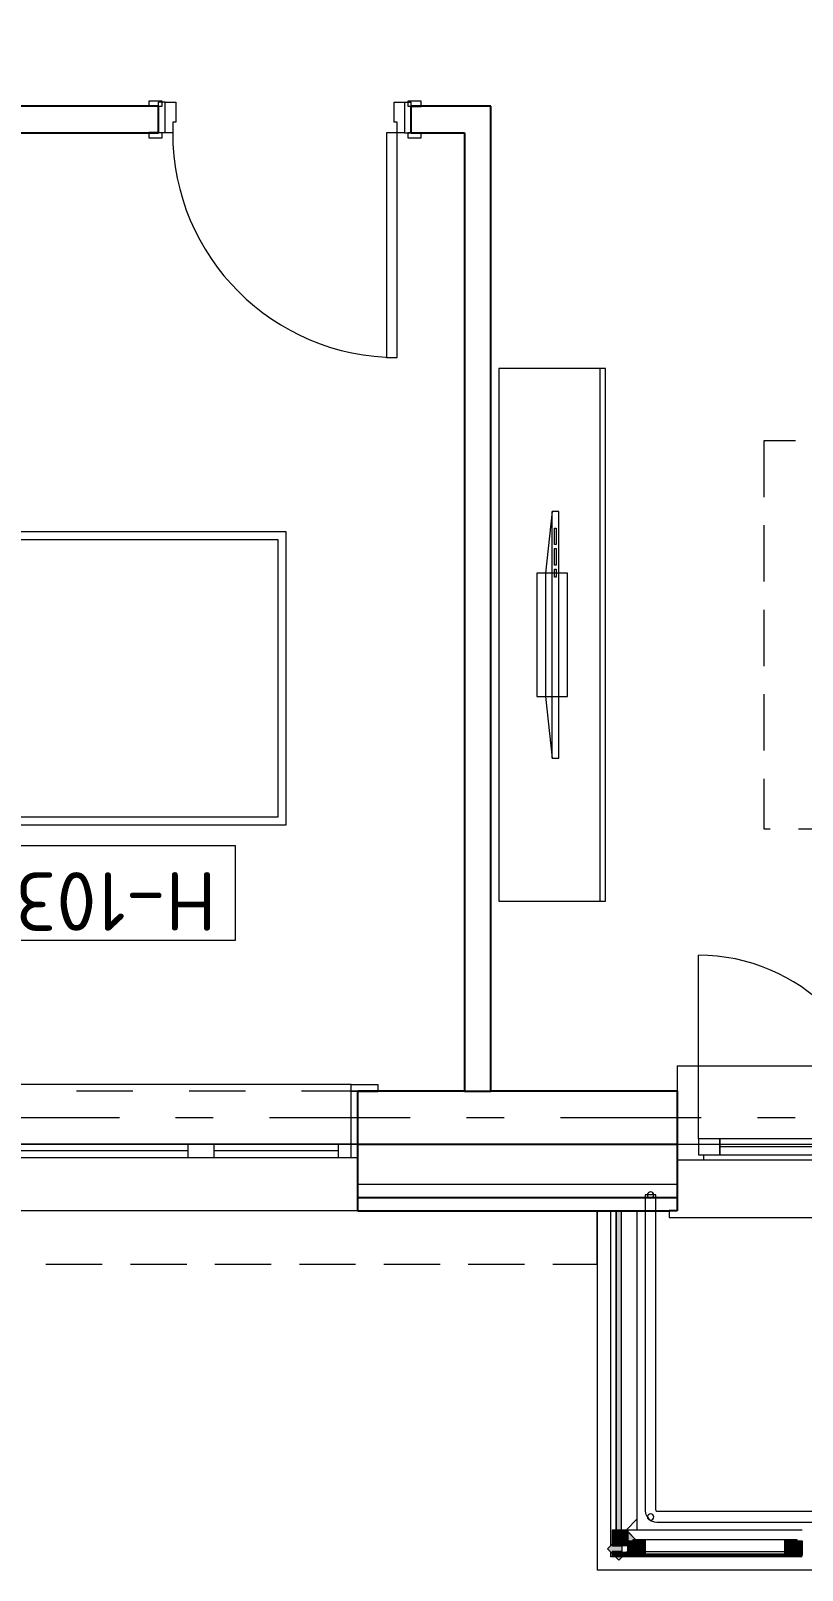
# Model space of a CAD drawing. Header units: millimetres. Extents: x 18162 to 3540582, y 72188 to 247925.
# Drawn here: x 675181 to 678081, y 76946 to 82728 of the extents above; entities that cross this region are included whole.
import ezdxf
from ezdxf.enums import TextEntityAlignment as Align

# ---------------------------------------------------------------- set-up
doc = ezdxf.new("R2010")
doc.units = ezdxf.units.MM
doc.header["$MEASUREMENT"] = 0
doc.set_wipeout_variables(frame=1)
for name, pattern in [('Dashed', [423.333333, 211.666667, -211.666667]), ('Double Dashed', [1093.611073, 529.166651, -211.666656, 141.111112, -211.666656]), ('Hidden Line', [317.5, 211.666667, -105.833333]), ('Wipeout_Contour', [1000, 0, -1000])]:
    doc.linetypes.add(name, pattern=pattern)
for name, color, linetype in [('Archicad Doors', 7, 'Continuous'), ('Archicad Windows', 7, 'Continuous'), ('Archicad Zone Stamps', 7, 'Continuous'), ('Finish - Wall', 7, 'Continuous'), ('Interior - Furniture', 7, 'Continuous'), ('Interior - Stair & Railing', 7, 'Continuous'), ('Model Unit - Zone A', 7, 'Continuous'), ('Structural - Bearing', 7, 'Continuous'), ('Structural - Grid', 7, 'Continuous')]:
    doc.layers.add(name, color=color, linetype=linetype)
doc.styles.add('GENERATED_STYLE_2', font='')
doc.styles.add('GENERATED_STYLE_3', font='', dxfattribs={"width": 0.8})
doc.styles.get('GENERATED_STYLE_2').set_extended_font_data('ISOCPEUR MON')
doc.styles.get('GENERATED_STYLE_3').set_extended_font_data('ISOCPEUR MON')

# ---------------------------------------------------------------- blocks, each defined once
blk = doc.blocks.new('Carpet 27[180]_3', base_point=(677937.6, 79730.2))
at = {"layer": 'Interior - Furniture', "color": 7, "linetype": 'Hidden Line', "lineweight": 5, "flags": 128}
blk.add_lwpolyline([(677937.6, 81188.5), (677937.6, 79730.2), (679396, 79730.2), (679396, 81188.5)], close=True, dxfattribs=at)
blk = doc.blocks.new('Унтлагын өрөө_H-103_84_3', base_point=(675500.7, 81440))
at = {"layer": 'Archicad Zone Stamps', "color": 7, "linetype": 'Continuous', "lineweight": 5}
for p, q in [((675950.7, 79667.3), (675050.7, 79667.3)), ((675050.7, 79667.3), (675050.7, 79312.5)), ((675950.7, 79312.5), (675950.7, 79667.3)), ((675050.7, 79312.5), (675950.7, 79312.5))]:
    blk.add_line(p, q, dxfattribs=at)
at = {"layer": 'Archicad Zone Stamps', "color": 7, "lineweight": 5, "style": 'GENERATED_STYLE_2'}
for tag, p in [('DUMMY_861', (675127.5, 79348)), ('ROOM_NUMBER', (675500.7, 79348))]:
    blk.add_attdef(tag, text='', height=220, rotation=180, dxfattribs=at).set_placement(p, align=Align.TOP_CENTER)
blk = doc.blocks.new('Terrace Door 01 27[47]_3', base_point=(636137.8, 0))
at = {"layer": 'Archicad Windows', "color": 7, "linetype": 'Continuous', "lineweight": 13}
for p, q in [((677691.3, 78565.7), (677691.3, 79255.7)), ((677611.3, 78840.7), (678461.3, 78840.7)), ((677611.3, 78840.7), (677611.3, 78745.7)), ((679811.3, 78840.7), (678461.3, 78840.7)), ((678461.3, 78840.7), (678461.3, 78545.7)), ((679811.3, 78840.7), (679811.3, 78745.7)), ((677611.3, 78545.7), (677691.3, 78545.7)), ((677611.3, 78545.7), (677611.3, 78485.7)), ((677771.3, 78505.7), (677771.3, 78565.7)), ((678301.3, 78535.7), (677771.3, 78535.7)), ((678301.3, 78505.7), (678301.3, 78565.7)), ((678461.3, 78545.7), (678381.3, 78545.7)), ((678461.3, 78485.7), (678461.3, 78545.7)), ((679711.3, 78545.7), (678461.3, 78545.7)), ((679811.3, 78545.7), (679711.3, 78545.7)), ((679711.3, 78485.7), (679711.3, 78545.7)), ((679811.3, 78545.7), (679811.3, 78485.7)), ((679811.3, 78485.7), (677611.3, 78485.7)), ((677711.3, 78485.7), (677711.3, 78505.7)), ((678361.3, 78485.7), (678361.3, 78505.7)), ((679711.3, 78515.7), (678461.3, 78515.7)), ((678461.3, 78485.7), (678461.3, 78270.7)), ((678461.3, 78485.7), (678461.3, 78270.7)), ((677581.3, 78295.7), (677581.3, 78270.7)), ((677581.3, 78270.7), (678461.3, 78270.7)), ((679841.3, 78270.7), (678461.3, 78270.7)), ((679841.3, 78295.7), (679841.3, 78270.7))]:
    blk.add_line(p, q, dxfattribs=at)
at = {"layer": 'Archicad Windows', "color": 7, "linetype": 'Dashed', "lineweight": 13}
for p, q in [((679811.3, 78745.7), (678461.3, 78745.7)), ((679811.3, 78295.7), (678461.3, 78295.7))]:
    blk.add_line(p, q, dxfattribs=at)
at = {"layer": 'Archicad Windows', "color": 7, "linetype": 'Continuous', "lineweight": 13, "flags": 128}
for points in [[(677771.3, 78505.7), (677771.3, 78565.7), (677691.3, 78565.7), (677691.3, 78505.7)], [(678301.3, 78505.7), (678301.3, 78565.7), (677771.3, 78565.7), (677771.3, 78505.7)], [(678381.3, 78505.7), (678381.3, 78565.7), (678301.3, 78565.7), (678301.3, 78505.7)]]:
    blk.add_lwpolyline(points, close=True, dxfattribs=at)
at = {"layer": 'Archicad Windows', "color": 7, "linetype": 'Continuous', "lineweight": 13}
blk.add_arc((677691.3, 78565.7), 690, 0, 90, dxfattribs=at)
blk = doc.blocks.new('Window with Sidelight 27[48]_3', base_point=(636137.8, 0))
at = {"layer": 'Archicad Windows', "color": 7, "linetype": 'Continuous', "lineweight": 13}
for p, q in [((674736.3, 78745.7), (674736.3, 78770.7)), ((674736.3, 78770.7), (674836.3, 78770.7)), ((676386.3, 78770.7), (674836.3, 78770.7)), ((674836.3, 78770.7), (674836.3, 78745.7)), ((676386.3, 78770.7), (676486.3, 78770.7)), ((676386.3, 78745.7), (676386.3, 78770.7)), ((676486.3, 78770.7), (676486.3, 78745.7)), ((674836.3, 78745.7), (674736.3, 78745.7)), ((674811.3, 78745.7), (674736.3, 78745.7)), ((674811.3, 78745.7), (674736.3, 78745.7)), ((674811.3, 78545.7), (674811.3, 78745.7)), ((674811.3, 78745.7), (674836.3, 78745.7)), ((674811.3, 78545.7), (674811.3, 78745.7)), ((674811.3, 78545.7), (674811.3, 78745.7)), ((674836.3, 78745.7), (674836.3, 78545.7)), ((676386.3, 78545.7), (676386.3, 78745.7)), ((676386.3, 78745.7), (676411.3, 78745.7)), ((676486.3, 78745.7), (676386.3, 78745.7)), ((676411.3, 78745.7), (676411.3, 78545.7)), ((676411.3, 78545.7), (676411.3, 78745.7)), ((676411.3, 78545.7), (676411.3, 78745.7)), ((676411.3, 78745.7), (676486.3, 78745.7)), ((676411.3, 78745.7), (676486.3, 78745.7)), ((674836.3, 78545.7), (674811.3, 78545.7)), ((674836.3, 78545.7), (674811.3, 78545.7)), ((674811.3, 78495.7), (674811.3, 78545.7)), ((674811.3, 78495.7), (674811.3, 78545.7)), ((674886.3, 78545.7), (674836.3, 78545.7)), ((674836.3, 78495.7), (674836.3, 78545.7)), ((674886.3, 78495.7), (674886.3, 78545.7)), ((675771.3, 78545.7), (674886.3, 78545.7)), ((675821.3, 78545.7), (675771.3, 78545.7)), ((675771.3, 78545.7), (675771.3, 78495.7)), ((675871.3, 78545.7), (675821.3, 78545.7)), ((675871.3, 78495.7), (675871.3, 78545.7)), ((676336.3, 78545.7), (675871.3, 78545.7)), ((676386.3, 78545.7), (676336.3, 78545.7)), ((676336.3, 78545.7), (676336.3, 78495.7)), ((676411.3, 78545.7), (676386.3, 78545.7)), ((676411.3, 78545.7), (676386.3, 78545.7)), ((676386.3, 78495.7), (676386.3, 78545.7)), ((676411.3, 78495.7), (676411.3, 78545.7)), ((676411.3, 78495.7), (676411.3, 78545.7)), ((674811.3, 78495.7), (674836.3, 78495.7)), ((674811.3, 78395.7), (674811.3, 78495.7)), ((674836.3, 78495.7), (674886.3, 78495.7)), ((675771.3, 78520.7), (674886.3, 78520.7)), ((674886.3, 78495.7), (675771.3, 78495.7)), ((675771.3, 78495.7), (675821.3, 78495.7)), ((675821.3, 78495.7), (675871.3, 78495.7)), ((676336.3, 78520.7), (675871.3, 78520.7)), ((675871.3, 78495.7), (676336.3, 78495.7)), ((676336.3, 78495.7), (676386.3, 78495.7)), ((676386.3, 78495.7), (676411.3, 78495.7)), ((676411.3, 78395.7), (676411.3, 78495.7)), ((674811.3, 78345.7), (674811.3, 78395.7)), ((676411.3, 78345.7), (676411.3, 78395.7)), ((674811.3, 78295.7), (674811.3, 78345.7)), ((676411.3, 78295.7), (676411.3, 78345.7)), ((676411.3, 78295.7), (674811.3, 78295.7))]:
    blk.add_line(p, q, dxfattribs=at)
at = {"layer": 'Archicad Windows', "color": 7, "linetype": 'Dashed', "lineweight": 13}
blk.add_line((676411.3, 78745.7), (674811.3, 78745.7), dxfattribs=at)
blk = doc.blocks.new('Door 27[105]_3', base_point=(636137.8, 0))
at = {"layer": 'Archicad Doors', "color": 7, "linetype": 'Continuous', "lineweight": 13}
for p, q in [((675674.8, 82464.3), (675624.8, 82464.3)), ((675624.8, 82464.3), (675624.8, 82445.3)), ((675674.8, 82445.3), (675674.8, 82464.3)), ((676648.8, 82464.3), (676598.8, 82464.3)), ((676598.8, 82464.3), (676598.8, 82445.3)), ((676648.8, 82445.3), (676648.8, 82464.3)), ((675624.8, 82445.3), (675674.8, 82445.3)), ((675661.8, 82445.3), (675624.8, 82445.3)), ((675661.8, 82445.3), (675624.8, 82445.3)), ((675686.8, 82460.3), (675661.8, 82460.3)), ((675661.8, 82345.3), (675661.8, 82460.3)), ((675661.8, 82345.3), (675661.8, 82445.3)), ((675661.8, 82345.3), (675661.8, 82445.3)), ((675686.8, 82345.3), (675686.8, 82460.3)), ((675686.8, 82460.3), (675726.8, 82460.3)), ((675726.8, 82460.3), (675726.8, 82385.3)), ((676546.8, 82385.3), (676546.8, 82460.3)), ((676546.8, 82460.3), (676586.8, 82460.3)), ((676586.8, 82460.3), (676611.8, 82460.3)), ((676586.8, 82460.3), (676586.8, 82345.3)), ((676598.8, 82445.3), (676648.8, 82445.3)), ((676611.8, 82345.3), (676611.8, 82460.3)), ((676611.8, 82345.3), (676611.8, 82445.3)), ((676611.8, 82345.3), (676611.8, 82445.3)), ((676611.8, 82445.3), (676648.8, 82445.3)), ((676611.8, 82445.3), (676648.8, 82445.3)), ((675674.8, 82345.3), (675624.8, 82345.3)), ((675624.8, 82345.3), (675624.8, 82326.3)), ((675661.8, 82345.3), (675624.8, 82345.3)), ((675661.8, 82345.3), (675624.8, 82345.3)), ((675686.8, 82345.3), (675661.8, 82345.3)), ((675674.8, 82326.3), (675674.8, 82345.3)), ((675714.8, 82345.3), (675686.8, 82345.3)), ((675726.8, 82385.3), (675714.8, 82385.3)), ((675714.8, 82385.3), (675714.8, 82345.3)), ((676558.8, 82345.3), (676518.8, 82345.3)), ((676518.8, 82345.3), (676518.8, 81501.3)), ((676558.8, 82385.3), (676546.8, 82385.3)), ((676558.8, 82345.3), (676558.8, 82385.3)), ((676586.8, 82345.3), (676558.8, 82345.3)), ((676558.8, 81501.3), (676558.8, 82345.3)), ((676586.8, 82345.3), (676611.8, 82345.3)), ((676648.8, 82345.3), (676598.8, 82345.3)), ((676598.8, 82345.3), (676598.8, 82326.3)), ((676611.8, 82345.3), (676648.8, 82345.3)), ((676611.8, 82345.3), (676648.8, 82345.3)), ((676648.8, 82326.3), (676648.8, 82345.3)), ((675624.8, 82326.3), (675674.8, 82326.3)), ((676598.8, 82326.3), (676648.8, 82326.3)), ((676518.8, 81501.3), (676558.8, 81501.3))]:
    blk.add_line(p, q, dxfattribs=at)
blk.add_arc((676558.8, 82345.3), 844, 180, 270, dxfattribs=at)
blk = doc.blocks.new('TV Stand Mounted 27[261]_3', base_point=(677341.3, 79459.4))
at = {"layer": 'Interior - Furniture', "color": 7, "linetype": 'Continuous', "lineweight": 5}
blk.add_line((677321.3, 79459.4), (677321.3, 81459.4), dxfattribs=at)
at = {"layer": 'Interior - Furniture', "color": 7, "linetype": 'Continuous', "lineweight": 5, "flags": 128}
blk.add_lwpolyline([(677341.3, 79459.4), (677341.3, 81459.4), (676941.3, 81459.4), (676941.3, 79459.4)], close=True, dxfattribs=at)
blk = doc.blocks.new('Flat Panel TV 27[262]_3', base_point=(677166.3, 79996.6))
at = {"layer": 'Interior - Furniture', "color": 7, "linetype": 'Continuous', "lineweight": 5}
for p, q in [((677141.3, 79996.6), (677141.3, 80922.1)), ((677150.1, 80798.7), (677150.1, 80860.4)), ((677150.1, 80860.4), (677156.3, 80860.4)), ((677156.3, 80860.4), (677156.3, 80798.7)), ((677156.3, 80798.7), (677150.1, 80798.7)), ((677150.1, 80721.6), (677150.1, 80783.3)), ((677150.1, 80783.3), (677156.3, 80783.3)), ((677156.3, 80783.3), (677156.3, 80721.6)), ((677156.3, 80721.6), (677150.1, 80721.6)), ((677150.1, 80675.3), (677150.1, 80706.2)), ((677150.1, 80706.2), (677156.3, 80706.2)), ((677156.3, 80675.3), (677150.1, 80675.3)), ((677156.3, 80706.2), (677156.3, 80675.3))]:
    blk.add_line(p, q, dxfattribs=at)
at = {"layer": 'Interior - Furniture', "color": 7, "linetype": 'Continuous', "lineweight": 5, "flags": 128}
for points in [[(677166.3, 79996.6), (677166.3, 80922.1), (677141.3, 80922.1), (677116.3, 80690.7), (677116.3, 80228), (677141.3, 79996.6)], [(677199.2, 80228), (677199.2, 80690.7), (677083.5, 80690.7), (677083.5, 80228)]]:
    blk.add_lwpolyline(points, close=True, dxfattribs=at)
blk = doc.blocks.new('Bed 01 27[263]_3', base_point=(676141.3, 79745.7))
at = {"layer": 'Interior - Furniture', "color": 7, "linetype": 'Continuous', "lineweight": 5}
for p, q in [((676141.3, 80845.7), (674141.3, 80845.7)), ((674141.3, 80845.7), (674141.3, 79745.7)), ((676141.3, 79745.7), (676141.3, 80845.7)), ((674761.3, 80815.7), (674761.3, 80635.7)), ((674581.3, 80635.7), (674761.3, 80635.7)), ((674141.3, 79745.7), (676141.3, 79745.7))]:
    blk.add_line(p, q, dxfattribs=at)
at = {"layer": 'Interior - Furniture', "color": 7, "linetype": 'Continuous', "lineweight": 5, "flags": 128}
for points in [[(674581.3, 80635.7), (674621.3, 80675.7), (674621.3, 80785.7), (674201.3, 80785.7), (674201.3, 79805.7), (674581.3, 79805.7)], [(676111.3, 79775.7), (676111.3, 80815.7), (674761.3, 80815.7), (674581.3, 80635.7), (674581.3, 79775.7)]]:
    blk.add_lwpolyline(points, close=True, dxfattribs=at)
blk = doc.blocks.new('Standard grid marker[328]_3', base_point=(654300.1, 78645.7))
at = {"layer": 'Structural - Grid', "color": 13, "linetype": 'Double Dashed', "lineweight": 13}
blk.add_line((655300.1, 78645.7), (689862.2, 78645.7), dxfattribs=at)
at = {"layer": 'Structural - Grid', "color": 13, "lineweight": 13, "style": 'GENERATED_STYLE_3'}
blk.add_attdef('AC_MarkerText_1', text='', height=250, rotation=180, dxfattribs=at).set_placement((691162.2, 78520.7), align=Align.TOP_CENTER)

msp = doc.modelspace()

# ---------------------------------------------------------------- linework, layer by layer
at = {"layer": 'Finish - Wall', "color": 7, "linetype": 'Continuous', "lineweight": 13}
msp.add_line((677461.3, 78355.7), (677361.3, 78355.7), dxfattribs=at)
at = {"layer": 'Interior - Stair & Railing', "color": 7, "linetype": 'Continuous', "lineweight": 13}
for p, q in [((677491.3, 77186.7), (677491.3, 77170.7)), ((677491.3, 77170.7), (677491.3, 77169.4)), ((677491.3, 77169.4), (677492.7, 77159)), ((677492.7, 77159), (677497.2, 77148.1)), ((677497.2, 77148.1), (677504.4, 77138.7)), ((677531.3, 77172), (677531.3, 77186.7)), ((677531.7, 77169.4), (677531.3, 77172)), ((677532.2, 77168.3), (677531.7, 77169.4)), ((677532.9, 77167.3), (677532.2, 77168.3)), ((677533.9, 77166.5), (677532.9, 77167.3)), ((677535.1, 77166), (677533.9, 77166.5)), ((677537.2, 77165.7), (677535.1, 77166)), ((677537.6, 77165.7), (677537.2, 77165.7)), ((677561.3, 77165.7), (677537.6, 77165.7)), ((677577.4, 77165.7), (677561.3, 77165.7)), ((680370.3, 77165.7), (677577.4, 77165.7)), ((677504.4, 77138.7), (677513.7, 77131.6)), ((677513.7, 77131.6), (677521.7, 77128.3)), ((677521.7, 77128.3), (677524.6, 77127)), ((677524.6, 77127), (677535, 77125.7)), ((677535, 77125.7), (677561.3, 77125.7)), ((677561.3, 77125.7), (677577.4, 77125.7)), ((677577.4, 77125.7), (680370.3, 77125.7))]:
    msp.add_line(p, q, dxfattribs=at)
at = {"layer": 'Interior - Stair & Railing', "color": 7, "linetype": 'Continuous', "lineweight": 13, "flags": 128}
msp.add_lwpolyline([(677511.3, 77157.7, 1), (677511.3, 77133.7, 1)], format="xyb", close=True, dxfattribs=at)
at = {"layer": 'Structural - Bearing', "color": 7, "linetype": 'Continuous', "lineweight": 13, "flags": 128}
for points in [[(656911.3, 96745.7), (656911.3, 78545.7), (687111.3, 78545.7), (687111.3, 96745.7), (673911.3, 96745.7), (673911.3, 92545.7), (671411.3, 92545.7), (671411.3, 96745.7)], [(680611.3, 76945.7), (677311.3, 76945.7), (677311.3, 78545.7), (680611.3, 78545.7)]]:
    msp.add_lwpolyline(points, close=True, dxfattribs=at)
at = {"layer": 'Structural - Bearing', "color": 7, "linetype": 'Hidden Line', "lineweight": 13, "flags": 128}
msp.add_lwpolyline([(671110.9, 78095.7), (677310.9, 78095.7)], dxfattribs=at)

# ---------------------------------------------------------------- block references
at = {"layer": 'Interior - Furniture', "color": 7, "linetype": 'Continuous', "lineweight": 5}
for name, p in [('TV Stand Mounted 27[261]_3', (677341.3, 79459.4)), ('Flat Panel TV 27[262]_3', (677166.3, 79996.6)), ('Bed 01 27[263]_3', (676141.3, 79745.7))]:
    msp.add_blockref(name, p, dxfattribs=at)
at = {"layer": 'Interior - Furniture', "color": 7, "linetype": 'Hidden Line', "lineweight": 5}
msp.add_blockref('Carpet 27[180]_3', (677937.6, 79730.2), dxfattribs=at)
at = {"layer": 'Model Unit - Zone A', "color": 7, "linetype": 'Continuous', "lineweight": 5}
msp.add_blockref('Унтлагын өрөө_H-103_84_3', (675500.7, 81440), dxfattribs=at).add_auto_attribs({'ROOM_NUMBER': 'H-103'})

# ---------------------------------------------------------------- next in the draw order: wipeouts: each hides what was drawn before it
at = {"color": 254, "linetype": 'Wipeout_Contour', "lineweight": 0, "ltscale": 2727258.543800125}
msp.add_wipeout([(677461.3, 77138.1), (677419.6, 77096.4), (677420.3, 77095.7), (677461.3, 77095.7)], dxfattribs=at).dxf.layer = 'Finish - Wall'
at = {"color": 254, "linetype": 'Wipeout_Contour', "lineweight": 0, "ltscale": 2045179.954672865}
msp.add_wipeout([(677361.3, 76995.7), (677366.3, 76995.7), (677366.3, 77000.7)], dxfattribs=at).dxf.layer = 'Finish - Wall'
at = {"color": 254, "linetype": 'Wipeout_Contour', "lineweight": 0, "ltscale": 2719590.816529202}
msp.add_wipeout([(674111.3, 82445.3), (674111.3, 82345.3), (675661.8, 82345.3), (675661.8, 82445.3)], dxfattribs=at).dxf.layer = 'Structural - Bearing'
at = {"color": 254, "linetype": 'Wipeout_Contour', "lineweight": 0, "ltscale": 2045530.78432162}
msp.add_wipeout([(676811.3, 82445.3), (676811.3, 82345.3), (676911.3, 82445.3)], dxfattribs=at).dxf.layer = 'Structural - Bearing'

# ---------------------------------------------------------------- next in the draw order: linework, layer by layer
at = {"layer": 'Structural - Bearing', "color": 7, "linetype": 'Continuous', "lineweight": 25}
for p, q in [((675661.8, 82445.3), (675624.8, 82445.3)), ((675661.8, 82345.3), (675661.8, 82445.3)), ((675661.8, 82345.3), (675624.8, 82345.3))]:
    msp.add_line(p, q, dxfattribs=at)
at = {"layer": 'Structural - Bearing', "color": 7, "linetype": 'Continuous', "lineweight": 25, "flags": 128}
for points in [[(675661.8, 82445.3), (674111.3, 82445.3)], [(674111.3, 82345.3), (675661.8, 82345.3)]]:
    msp.add_lwpolyline(points, dxfattribs=at)

# ---------------------------------------------------------------- next in the draw order: wipeouts: each hides what was drawn before it
at = {"color": 254, "linetype": 'Wipeout_Contour', "lineweight": 0, "ltscale": 4092131.708295086}
msp.add_wipeout([(678081.3, 77095.7), (677426.3, 77095.7), (677426.3, 77089.7), (677462, 77054), (677443.8, 77035.7), (678081.3, 77035.7)], dxfattribs=at).dxf.layer = 'Finish - Wall'
at = {"color": 254, "linetype": 'Wipeout_Contour', "lineweight": 0, "ltscale": 2726907.248910987}
msp.add_wipeout([(677361.3, 76995.7), (677366.3, 77000.7), (677366.3, 77008.2), (677361.3, 77013.2)], dxfattribs=at).dxf.layer = 'Finish - Wall'
at = {"color": 254, "linetype": 'Wipeout_Contour', "lineweight": 0, "ltscale": 2045616.854075423}
msp.add_wipeout([(676811.3, 82345.3), (676911.3, 82345.3), (676911.3, 82445.3)], dxfattribs=at).dxf.layer = 'Structural - Bearing'

# ---------------------------------------------------------------- next in the draw order: linework, layer by layer
at = {"layer": 'Finish - Wall', "color": 7, "linetype": 'Continuous', "lineweight": 13, "flags": 128}
msp.add_lwpolyline([(677366.3, 76995.7), (677361.3, 76995.7)], dxfattribs=at)
at = {"layer": 'Structural - Bearing', "color": 7, "linetype": 'Continuous', "lineweight": 25, "flags": 128}
msp.add_lwpolyline([(676911.3, 82445.3), (676811.3, 82445.3)], dxfattribs=at)

# ---------------------------------------------------------------- next in the draw order: wipeouts: each hides what was drawn before it
at = {"color": 254, "linetype": 'Wipeout_Contour', "lineweight": 0, "ltscale": 3409287.013064036}
msp.add_wipeout([(677461.3, 78295.7), (677401.3, 78295.7), (677401.3, 77095.7), (677418.9, 77095.7), (677461.3, 77138.1)], dxfattribs=at).dxf.layer = 'Finish - Wall'
at = {"color": 254, "linetype": 'Wipeout_Contour', "lineweight": 0, "ltscale": 2728457.822663459}
msp.add_wipeout([(677426.3, 77015.7), (677426.3, 76995.7), (678081.3, 76995.7), (678081.3, 77015.7)], dxfattribs=at).dxf.layer = 'Finish - Wall'

# ---------------------------------------------------------------- next in the draw order: linework, layer by layer
at = {"layer": 'Finish - Wall', "color": 7, "linetype": 'Continuous', "lineweight": 13}
msp.add_line((677461.3, 78355.7), (677461.3, 78295.7), dxfattribs=at)
at = {"layer": 'Finish - Wall', "color": 7, "linetype": 'Continuous', "lineweight": 13, "flags": 128}
for points in [[(677461.3, 77138.1), (677461.3, 78295.7)], [(677461.3, 77095.7), (677461.3, 77138.1)]]:
    msp.add_lwpolyline(points, dxfattribs=at)

# ---------------------------------------------------------------- next in the draw order: wipeouts: each hides what was drawn before it
at = {"color": 254, "linetype": 'Wipeout_Contour', "lineweight": 0, "ltscale": 4090718.936167027}
msp.add_wipeout([(677381.3, 78295.7), (677361.3, 78295.7), (677361.3, 77038.1), (677366.3, 77043.1), (677366.3, 77095.7), (677381.3, 77095.7)], dxfattribs=at).dxf.layer = 'Finish - Wall'

# ---------------------------------------------------------------- next in the draw order: linework, layer by layer
at = {"layer": 'Finish - Wall', "color": 7, "linetype": 'Continuous', "lineweight": 13}
msp.add_line((677366.3, 77015.7), (677366.3, 76995.7), dxfattribs=at)
at = {"layer": 'Finish - Wall', "color": 7, "linetype": 'Continuous', "lineweight": 13, "flags": 128}
msp.add_lwpolyline([(677361.3, 76995.7), (677361.3, 77013.2)], dxfattribs=at)

# ---------------------------------------------------------------- next in the draw order: wipeouts: each hides what was drawn before it
at = {"color": 254, "linetype": 'Wipeout_Contour', "lineweight": 0, "ltscale": 2727335.85527581}
msp.add_wipeout([(677381.3, 78315.7), (677381.3, 77095.7), (677401.3, 77095.7), (677401.3, 78315.7)], dxfattribs=at).dxf.layer = 'Finish - Wall'
at = {"color": 254, "linetype": 'Wipeout_Contour', "lineweight": 0, "ltscale": 2728481.613701906}
msp.add_wipeout([(677403.8, 77035.7), (677403.8, 77015.7), (678111.3, 77015.7), (678111.3, 77035.7)], dxfattribs=at).dxf.layer = 'Finish - Wall'

# ---------------------------------------------------------------- next in the draw order: hatches: boundary and pattern name
at = {"layer": 'Finish - Wall', "linetype": 'Continuous', "lineweight": 9}
for points in [[(677401.3, 78315.7), (677401.3, 78295.7), (677461.3, 78295.7), (677461.3, 78355.7), (677361.3, 78355.7), (677361.3, 78295.7), (677381.3, 78295.7), (677381.3, 78315.7)], [(677426.3, 77035.7), (677426.3, 77095.7), (677366.3, 77095.7), (677366.3, 77035.7)], [(677426.3, 77015.7), (677366.3, 77015.7), (677366.3, 76995.7), (677426.3, 76995.7)]]:
    msp.add_hatch(color=7, dxfattribs=at).paths.add_polyline_path(points)
at = {"layer": 'Finish - Wall', "linetype": 'Continuous', "lineweight": 13}
msp.add_hatch(color=7, dxfattribs=at).paths.add_polyline_path([(677381.3, 78315.7), (677381.3, 77038.1), (677401.3, 77038.1), (677401.3, 78315.7)])

# ---------------------------------------------------------------- next in the draw order: linework, layer by layer
at = {"layer": 'Finish - Wall', "color": 7, "linetype": 'Continuous', "lineweight": 13}
for p, q in [((677361.3, 78355.7), (677361.3, 78295.7)), ((677381.3, 78315.7), (677381.3, 78295.7)), ((677401.3, 78315.7), (677381.3, 78315.7)), ((677401.3, 78315.7), (677401.3, 78295.7)), ((677381.3, 78295.7), (677361.3, 78295.7)), ((677461.3, 78295.7), (677401.3, 78295.7)), ((677366.3, 77095.7), (677366.3, 77035.7)), ((677426.3, 77095.7), (677366.3, 77095.7)), ((677419.6, 77096.4), (677401.3, 77078.1)), ((677419.6, 77096.4), (677462, 77054)), ((677426.3, 77095.7), (677426.3, 77035.7)), ((677381.3, 77058.1), (677348.9, 77025.7)), ((677348.9, 77025.7), (677391.3, 76983.2)), ((677403.8, 77035.7), (677366.3, 77035.7)), ((677381.3, 77058.1), (677381.3, 77038.1)), ((677401.3, 77038.1), (677381.3, 77038.1)), ((677401.3, 77078.1), (677401.3, 77038.1)), ((677403.8, 77035.7), (677403.8, 77015.7)), ((677443.8, 77035.7), (677426.3, 77035.7)), ((677462, 77054), (677443.8, 77035.7)), ((677403.8, 77015.7), (677366.3, 77015.7)), ((677426.3, 76995.7), (677366.3, 76995.7)), ((677423.8, 77015.7), (677391.3, 76983.2)), ((677426.3, 77015.7), (677423.8, 77015.7)), ((677426.3, 77015.7), (677426.3, 76995.7))]:
    msp.add_line(p, q, dxfattribs=at)
at = {"layer": 'Finish - Wall', "color": 7, "linetype": 'Continuous', "lineweight": 13, "flags": 128}
msp.add_lwpolyline([(677381.3, 78315.7), (677401.3, 78315.7), (677401.3, 77038.1), (677381.3, 77038.1)], close=True, dxfattribs=at)
for points in [[(677361.3, 77038.1), (677361.3, 78295.7)], [(677381.3, 78295.7), (677381.3, 77095.7)], [(677401.3, 78295.7), (677401.3, 77095.7)], [(677461.3, 77138.1), (677419.6, 77096.4)], [(678081.3, 77095.7), (677426.3, 77095.7)], [(677443.8, 77035.7), (678081.3, 77035.7)], [(677426.3, 77015.7), (678081.3, 77015.7)], [(678081.3, 76995.7), (677426.3, 76995.7)]]:
    msp.add_lwpolyline(points, dxfattribs=at)

# ---------------------------------------------------------------- next in the draw order: wipeouts: each hides what was drawn before it
at = {"color": 254, "linetype": 'Wipeout_Contour', "lineweight": 0, "ltscale": 2728470.243529358}
msp.add_wipeout([(677491.3, 77005.7), (678016.3, 77005.7), (678016.3, 77060.7), (677491.3, 77060.7)], dxfattribs=at).dxf.layer = 'Archicad Windows'
at = {"color": 254, "linetype": 'Wipeout_Contour', "lineweight": 0, "ltscale": 2726106.305008685}
msp.add_wipeout([(677611.3, 78345.7), (676411.3, 78345.7), (676411.3, 78295.7), (677611.3, 78295.7)], dxfattribs=at).dxf.layer = 'Structural - Bearing'

# ---------------------------------------------------------------- next in the draw order: linework, layer by layer
at = {"layer": 'Archicad Windows', "color": 7, "linetype": 'Continuous', "lineweight": 13}
msp.add_line((677491.3, 77060.7), (678016.3, 77060.7), dxfattribs=at)
at = {"layer": 'Structural - Bearing', "color": 7, "linetype": 'Continuous', "lineweight": 25}
msp.add_line((677611.3, 78295.7), (677581.3, 78295.7), dxfattribs=at)
at = {"layer": 'Structural - Bearing', "color": 7, "linetype": 'Hidden Line', "lineweight": 13, "flags": 128}
for points in [[(677310.9, 78295.7), (671110.9, 78295.7)], [(677310.9, 78095.7), (677310.9, 78295.7)]]:
    msp.add_lwpolyline(points, dxfattribs=at)
at = {"layer": 'Structural - Bearing', "color": 7, "linetype": 'Continuous', "lineweight": 25, "flags": 128}
msp.add_lwpolyline([(676411.3, 78295.7), (677581.3, 78295.7)], dxfattribs=at)

# ---------------------------------------------------------------- next in the draw order: wipeouts: each hides what was drawn before it
at = {"color": 254, "linetype": 'Wipeout_Contour', "lineweight": 0, "ltscale": 2728456.692482528}
msp.add_wipeout([(678036.3, 77000.7), (678036.3, 77005.7), (677471.3, 77005.7), (677471.3, 77000.7)], dxfattribs=at).dxf.layer = 'Archicad Windows'
at = {"color": 254, "linetype": 'Wipeout_Contour', "lineweight": 0, "ltscale": 2726129.296260931}
msp.add_wipeout([(676411.3, 78345.7), (677611.3, 78345.7), (677611.3, 78395.7), (676411.3, 78395.7)], dxfattribs=at).dxf.layer = 'Structural - Bearing'

# ---------------------------------------------------------------- next in the draw order: hatches: boundary and pattern name
at = {"layer": 'Archicad Windows', "linetype": 'Continuous', "lineweight": 9}
for points in [[(677426.3, 77055.7), (677426.3, 77000.7), (677471.3, 77000.7), (677471.3, 77005.7), (677446.3, 77005.7), (677446.3, 77055.7)], [(677446.3, 77060.7), (677446.3, 77005.7), (677491.3, 77005.7), (677491.3, 77060.7)], [(678061.3, 77005.7), (678061.3, 77060.7), (678016.3, 77060.7), (678016.3, 77005.7)], [(678081.3, 77000.7), (678081.3, 77055.7), (678061.3, 77055.7), (678061.3, 77005.7), (678036.3, 77005.7), (678036.3, 77000.7)]]:
    msp.add_hatch(color=7, dxfattribs=at).paths.add_polyline_path(points)
at = {"layer": 'Finish - Wall', "linetype": 'Continuous', "lineweight": 9}
msp.add_hatch(color=7, dxfattribs=at).paths.add_polyline_path([(677381.3, 77058.1), (677348.9, 77025.7), (677391.3, 76983.2), (677423.8, 77015.7), (677403.8, 77015.7), (677403.8, 77035.7), (677443.8, 77035.7), (677462, 77054), (677419.6, 77096.4), (677401.3, 77078.1), (677401.3, 77038.1), (677381.3, 77038.1)])

# ---------------------------------------------------------------- next in the draw order: linework, layer by layer
at = {"layer": 'Archicad Windows', "color": 7, "linetype": 'Continuous', "lineweight": 13}
for p, q in [((677491.3, 77015.7), (678016.3, 77015.7)), ((678016.3, 77005.7), (677491.3, 77005.7))]:
    msp.add_line(p, q, dxfattribs=at)
at = {"layer": 'Archicad Windows', "color": 7, "linetype": 'Continuous', "lineweight": 13, "flags": 128}
for points in [[(677426.3, 77055.7), (677446.3, 77055.7), (677446.3, 77005.7), (677471.3, 77005.7), (677471.3, 77000.7), (677426.3, 77000.7)], [(677446.3, 77060.7), (677491.3, 77060.7), (677491.3, 77005.7), (677446.3, 77005.7)], [(678061.3, 77005.7), (678016.3, 77005.7), (678016.3, 77060.7), (678061.3, 77060.7)], [(678081.3, 77000.7), (678036.3, 77000.7), (678036.3, 77005.7), (678061.3, 77005.7), (678061.3, 77055.7), (678081.3, 77055.7)], [(678036.3, 77000.7), (677471.3, 77000.7), (677471.3, 77005.7), (678036.3, 77005.7)]]:
    msp.add_lwpolyline(points, close=True, dxfattribs=at)
at = {"layer": 'Interior - Stair & Railing', "color": 7, "linetype": 'Continuous', "lineweight": 13}
for p, q in [((677491.3, 78355.2), (677491.3, 77186.7)), ((677531.3, 78355.2), (677491.3, 78355.2)), ((677531.3, 77186.7), (677531.3, 78355.2))]:
    msp.add_line(p, q, dxfattribs=at)
at = {"layer": 'Structural - Bearing', "color": 7, "linetype": 'Continuous', "lineweight": 25}
for p, q in [((676411.3, 78345.7), (677611.3, 78345.7)), ((676411.3, 78295.7), (676411.3, 78345.7))]:
    msp.add_line(p, q, dxfattribs=at)

# ---------------------------------------------------------------- next in the draw order: wipeouts: each hides what was drawn before it
at = {"color": 254, "linetype": 'Wipeout_Contour', "lineweight": 0, "ltscale": 3407126.554339215}
msp.add_wipeout([(676411.3, 78395.7), (677611.3, 78395.7), (677611.3, 78545.7), (676411.3, 78545.7), (676411.3, 78495.7)], dxfattribs=at).dxf.layer = 'Structural - Bearing'

# ---------------------------------------------------------------- next in the draw order: linework, layer by layer
at = {"layer": 'Interior - Stair & Railing', "color": 7, "linetype": 'Continuous', "lineweight": 13, "flags": 128}
msp.add_lwpolyline([(677523.3, 78355.2, 1), (677499.3, 78355.2, 1)], format="xyb", close=True, dxfattribs=at)
at = {"layer": 'Structural - Bearing', "color": 7, "linetype": 'Continuous', "lineweight": 25}
for p, q in [((676411.3, 78395.7), (676411.3, 78495.7)), ((676411.3, 78345.7), (676411.3, 78395.7))]:
    msp.add_line(p, q, dxfattribs=at)
at = {"layer": 'Structural - Bearing', "color": 7, "linetype": 'Continuous', "lineweight": 13}
msp.add_line((676411.3, 78395.7), (677611.3, 78395.7), dxfattribs=at)

# ---------------------------------------------------------------- next in the draw order: wipeouts: each hides what was drawn before it
at = {"color": 254, "linetype": 'Wipeout_Contour', "lineweight": 0, "ltscale": 2726256.033531656}
msp.add_wipeout([(676411.3, 78745.7), (676411.3, 78545.7), (677611.3, 78545.7), (677611.3, 78745.7)], dxfattribs=at).dxf.layer = 'Structural - Bearing'

# ---------------------------------------------------------------- next in the draw order: linework, layer by layer
at = {"layer": 'Structural - Bearing', "color": 7, "linetype": 'Continuous', "lineweight": 25}
for p, q in [((676411.3, 78745.7), (676486.3, 78745.7)), ((676411.3, 78545.7), (676411.3, 78745.7)), ((677611.3, 78745.7), (677611.3, 78295.7)), ((676411.3, 78545.7), (677611.3, 78545.7)), ((676411.3, 78495.7), (676411.3, 78545.7))]:
    msp.add_line(p, q, dxfattribs=at)
at = {"layer": 'Structural - Bearing', "color": 7, "linetype": 'Continuous', "lineweight": 25, "flags": 128}
msp.add_lwpolyline([(677611.3, 78745.7), (676411.3, 78745.7)], dxfattribs=at)
at = {"layer": 'Structural - Bearing', "color": 7, "linetype": 'Continuous', "lineweight": 25}
msp.add_point((677611.3, 78745.7), dxfattribs=at)

# ---------------------------------------------------------------- next in the draw order: block references
at = {"layer": 'Archicad Windows', "color": 7, "linetype": 'Continuous', "lineweight": 13}
for name in ['Terrace Door 01 27[47]_3', 'Window with Sidelight 27[48]_3']:
    msp.add_blockref(name, (636137.8, 0), dxfattribs=at)

# ---------------------------------------------------------------- next in the draw order: wipeouts: each hides what was drawn before it
at = {"color": 254, "linetype": 'Wipeout_Contour', "lineweight": 0, "ltscale": 2726556.89246906}
msp.add_wipeout([(676811.3, 82345.3), (676811.3, 78745.7), (676911.3, 78745.7), (676911.3, 82345.3)], dxfattribs=at).dxf.layer = 'Structural - Bearing'

# ---------------------------------------------------------------- next in the draw order: linework, layer by layer
at = {"layer": 'Structural - Bearing', "color": 7, "linetype": 'Continuous', "lineweight": 25, "flags": 128}
for points in [[(676911.3, 78745.7), (676911.3, 82445.3)], [(676811.3, 82345.3), (676811.3, 78745.7)], [(676811.3, 78745.7), (676911.3, 78745.7)]]:
    msp.add_lwpolyline(points, dxfattribs=at)

# ---------------------------------------------------------------- next in the draw order: block references
at = {"layer": 'Structural - Grid', "color": 13, "linetype": 'Continuous', "lineweight": 13}
msp.add_blockref('Standard grid marker[328]_3', (654300.1, 78645.7), dxfattribs=at)

# ---------------------------------------------------------------- next in the draw order: wipeouts: each hides what was drawn before it
at = {"color": 254, "linetype": 'Wipeout_Contour', "lineweight": 0, "ltscale": 2726837.128803307}
msp.add_wipeout([(676611.8, 82445.3), (676611.8, 82345.3), (676811.3, 82345.3), (676811.3, 82445.3)], dxfattribs=at).dxf.layer = 'Structural - Bearing'

# ---------------------------------------------------------------- next in the draw order: linework, layer by layer
at = {"layer": 'Structural - Bearing', "color": 7, "linetype": 'Continuous', "lineweight": 25}
for p, q in [((676611.8, 82445.3), (676648.8, 82445.3)), ((676611.8, 82345.3), (676611.8, 82445.3)), ((676611.8, 82345.3), (676648.8, 82345.3))]:
    msp.add_line(p, q, dxfattribs=at)
at = {"layer": 'Structural - Bearing', "color": 7, "linetype": 'Continuous', "lineweight": 25, "flags": 128}
for points in [[(676811.3, 82445.3), (676611.8, 82445.3)], [(676611.8, 82345.3), (676811.3, 82345.3)]]:
    msp.add_lwpolyline(points, dxfattribs=at)

# ---------------------------------------------------------------- next in the draw order: block references
at = {"layer": 'Archicad Doors', "color": 7, "linetype": 'Continuous', "lineweight": 13}
msp.add_blockref('Door 27[105]_3', (636137.8, 0), dxfattribs=at)

doc.saveas('drawing.dxf')
